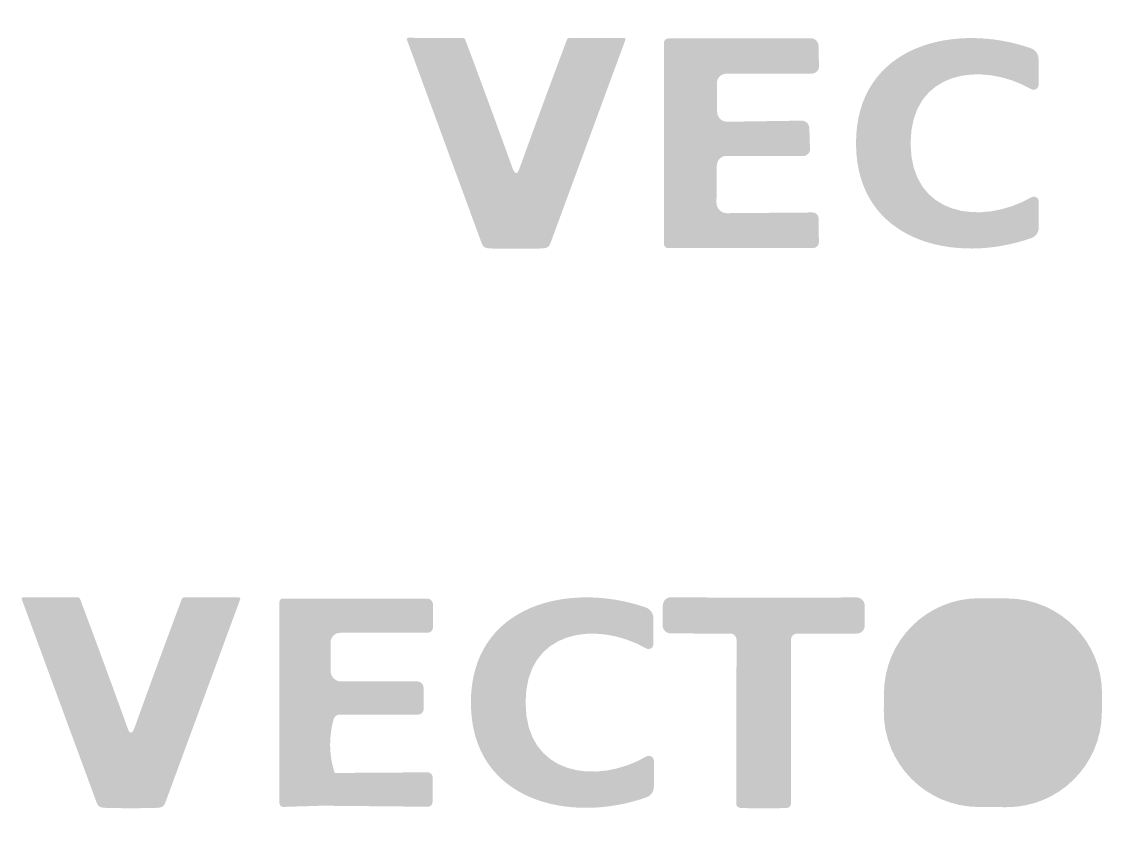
# Model space of a CAD drawing. Extents: x 0 to 650, y 0 to 488.
# Drawn here: x 1.1 to 118.9, y 144.2 to 231.8 of the extents above; entities that cross this region are included whole.
import ezdxf

# ---------------------------------------------------------------- set-up
doc = ezdxf.new("R2010")
doc.units = 0
doc.linetypes.add('Solid', pattern=[0])
doc.layers.add('Layer 1', color=7, linetype='Solid', lineweight=0)

msp = doc.modelspace()

# ---------------------------------------------------------------- hatches: boundary and pattern name
at = {"layer": 'Layer 1', "linetype": 'Solid', "lineweight": 0}
h = msp.add_hatch(color=8, dxfattribs=at)
edge = h.paths.add_edge_path(flags=0)
edge.add_spline(control_points=[(92.07, 218.48), (92.05, 229.23), (102.89, 231.76), (111.17, 228.84)], knot_values=[0, 0, 0, 0, 1, 1, 1, 1], degree=3, periodic=0)
edge.add_line((111.17, 228.84), (111.17, 228.84))
edge.add_spline(control_points=[(111.17, 228.84), (111.65, 228.67), (111.97, 228.22), (111.97, 227.71)], knot_values=[0, 0, 0, 0, 1, 1, 1, 1], degree=3, periodic=0)
edge.add_line((111.97, 227.71), (111.98, 224.87))
edge.add_line((111.98, 224.87), (111.98, 224.87))
edge.add_spline(control_points=[(111.98, 224.87), (111.98, 224.67), (111.88, 224.49), (111.71, 224.4)], knot_values=[0, 0, 0, 0, 1, 1, 1, 1], degree=3, periodic=0)
edge.add_spline(control_points=[(111.71, 224.4), (111.55, 224.3), (111.34, 224.3), (111.18, 224.39)], knot_values=[0, 0, 0, 0, 1, 1, 1, 1], degree=3, periodic=0)
edge.add_spline(control_points=[(111.18, 224.39), (105.7, 227.52), (98.01, 226.41), (98.02, 218.48)], knot_values=[0, 0, 0, 0, 1, 1, 1, 1], degree=3, periodic=0)
edge.add_spline(control_points=[(98.02, 218.48), (98.03, 210.55), (105.72, 209.46), (111.19, 212.6)], knot_values=[0, 0, 0, 0, 1, 1, 1, 1], degree=3, periodic=0)
edge.add_line((111.19, 212.6), (111.19, 212.6))
edge.add_spline(control_points=[(111.19, 212.6), (111.36, 212.7), (111.56, 212.7), (111.73, 212.6)], knot_values=[0, 0, 0, 0, 1, 1, 1, 1], degree=3, periodic=0)
edge.add_spline(control_points=[(111.73, 212.6), (111.89, 212.51), (112, 212.33), (112, 212.13)], knot_values=[0, 0, 0, 0, 1, 1, 1, 1], degree=3, periodic=0)
edge.add_line((112, 212.13), (111.99, 209.29))
edge.add_line((111.99, 209.29), (111.99, 209.29))
edge.add_spline(control_points=[(111.99, 209.29), (111.99, 208.78), (111.67, 208.33), (111.19, 208.16)], knot_values=[0, 0, 0, 0, 1, 1, 1, 1], degree=3, periodic=0)
edge.add_spline(control_points=[(111.19, 208.16), (102.92, 205.22), (92.08, 207.72), (92.07, 218.48)], knot_values=[0, 0, 0, 0, 1, 1, 1, 1], degree=3, periodic=0)
h = msp.add_hatch(color=8, dxfattribs=at)
edge = h.paths.add_edge_path(flags=0)
edge.add_spline(control_points=[(55, 206.99), (52.26, 206.99), (51.84, 207.06)], knot_values=[0, 0, 0, 1, 1, 1], degree=2, periodic=0)
edge.add_spline(control_points=[(51.84, 207.06), (51.58, 207.11), (51.37, 207.28), (51.27, 207.53)], knot_values=[0, 0, 0, 0, 1, 1, 1, 1], degree=3, periodic=0)
edge.add_line((51.27, 207.53), (43.09, 229.79))
edge.add_line((43.09, 229.79), (43.09, 229.79))
edge.add_spline(control_points=[(43.09, 229.79), (43.07, 229.83), (43.07, 229.88), (43.1, 229.92)], knot_values=[0, 0, 0, 0, 1, 1, 1, 1], degree=3, periodic=0)
edge.add_spline(control_points=[(43.1, 229.92), (43.12, 229.96), (43.17, 229.99), (43.22, 229.99)], knot_values=[0, 0, 0, 0, 1, 1, 1, 1], degree=3, periodic=0)
edge.add_line((43.22, 229.99), (49.19, 229.98))
edge.add_line((49.19, 229.98), (49.19, 229.98))
edge.add_spline(control_points=[(49.19, 229.98), (49.31, 229.98), (49.41, 229.91), (49.45, 229.8)], knot_values=[0, 0, 0, 0, 1, 1, 1, 1], degree=3, periodic=0)
edge.add_spline(control_points=[(49.45, 229.8), (52.04, 222.91), (54.6, 215.81)], knot_values=[0, 0, 0, 1, 1, 1], degree=2, periodic=0)
edge.add_spline(control_points=[(54.6, 215.81), (54.81, 215.24), (55.04, 215.24)], knot_values=[0, 0, 0, 1, 1, 1], degree=2, periodic=0)
edge.add_spline(control_points=[(55.04, 215.24), (55.19, 215.24), (55.39, 215.81)], knot_values=[0, 0, 0, 1, 1, 1], degree=2, periodic=0)
edge.add_spline(control_points=[(55.39, 215.81), (57.96, 222.91), (60.55, 229.8)], knot_values=[0, 0, 0, 1, 1, 1], degree=2, periodic=0)
edge.add_spline(control_points=[(60.55, 229.8), (60.59, 229.91), (60.69, 229.98), (60.81, 229.98)], knot_values=[0, 0, 0, 0, 1, 1, 1, 1], degree=3, periodic=0)
edge.add_line((60.81, 229.98), (66.79, 229.98))
edge.add_spline(control_points=[(66.79, 229.98), (66.83, 229.98), (66.88, 229.96), (66.9, 229.92)], knot_values=[0, 0, 0, 0, 1, 1, 1, 1], degree=3, periodic=0)
edge.add_spline(control_points=[(66.9, 229.92), (66.93, 229.88), (66.93, 229.83), (66.92, 229.78)], knot_values=[0, 0, 0, 0, 1, 1, 1, 1], degree=3, periodic=0)
edge.add_line((66.92, 229.78), (58.72, 207.53))
edge.add_line((58.72, 207.53), (58.72, 207.53))
edge.add_spline(control_points=[(58.72, 207.53), (58.63, 207.28), (58.41, 207.11), (58.15, 207.06)], knot_values=[0, 0, 0, 0, 1, 1, 1, 1], degree=3, periodic=0)
edge.add_spline(control_points=[(58.15, 207.06), (57.73, 206.99), (55, 206.99)], knot_values=[0, 0, 0, 1, 1, 1], degree=2, periodic=0)
h = msp.add_hatch(color=8, dxfattribs=at)
edge = h.paths.add_edge_path(flags=0)
edge.add_line((87.32, 210.95), (87.32, 210.95))
edge.add_spline(control_points=[(87.32, 210.95), (87.49, 210.95), (87.66, 210.88), (87.79, 210.76)], knot_values=[0, 0, 0, 0, 1, 1, 1, 1], degree=3, periodic=0)
edge.add_spline(control_points=[(87.79, 210.76), (87.91, 210.64), (87.99, 210.47), (87.99, 210.29)], knot_values=[0, 0, 0, 0, 1, 1, 1, 1], degree=3, periodic=0)
edge.add_line((87.99, 210.29), (88.02, 207.7))
edge.add_line((88.02, 207.7), (88.02, 207.7))
edge.add_spline(control_points=[(88.02, 207.7), (88.02, 207.35), (87.74, 207.07), (87.4, 207.07)], knot_values=[0, 0, 0, 0, 1, 1, 1, 1], degree=3, periodic=0)
edge.add_line((87.4, 207.07), (71.57, 207.07))
edge.add_line((71.57, 207.07), (71.57, 207.07))
edge.add_spline(control_points=[(71.57, 207.07), (71.45, 207.07), (71.34, 207.12), (71.26, 207.2)], knot_values=[0, 0, 0, 0, 1, 1, 1, 1], degree=3, periodic=0)
edge.add_spline(control_points=[(71.26, 207.2), (71.17, 207.29), (71.13, 207.4), (71.13, 207.52)], knot_values=[0, 0, 0, 0, 1, 1, 1, 1], degree=3, periodic=0)
edge.add_line((71.13, 207.52), (71.12, 229.44))
edge.add_spline(control_points=[(71.12, 229.44), (71.11, 229.56), (71.16, 229.69), (71.26, 229.78)], knot_values=[0, 0, 0, 0, 1, 1, 1, 1], degree=3, periodic=0)
edge.add_spline(control_points=[(71.26, 229.78), (71.35, 229.87), (71.47, 229.92), (71.6, 229.92)], knot_values=[0, 0, 0, 0, 1, 1, 1, 1], degree=3, periodic=0)
edge.add_line((71.6, 229.92), (87.13, 229.94))
edge.add_line((87.13, 229.94), (87.13, 229.94))
edge.add_spline(control_points=[(87.13, 229.94), (87.6, 229.94), (87.97, 229.57), (87.98, 229.11)], knot_values=[0, 0, 0, 0, 1, 1, 1, 1], degree=3, periodic=0)
edge.add_line((87.98, 229.11), (88.03, 226.89))
edge.add_line((88.03, 226.89), (88.03, 226.89))
edge.add_spline(control_points=[(88.03, 226.89), (88.03, 226.68), (87.95, 226.48), (87.8, 226.33)], knot_values=[0, 0, 0, 0, 1, 1, 1, 1], degree=3, periodic=0)
edge.add_spline(control_points=[(87.8, 226.33), (87.65, 226.17), (87.45, 226.09), (87.24, 226.09)], knot_values=[0, 0, 0, 0, 1, 1, 1, 1], degree=3, periodic=0)
edge.add_line((87.24, 226.09), (77.93, 226.08))
edge.add_line((77.93, 226.08), (77.93, 226.08))
edge.add_spline(control_points=[(77.93, 226.08), (77.65, 226.08), (77.38, 225.97), (77.19, 225.77)], knot_values=[0, 0, 0, 0, 1, 1, 1, 1], degree=3, periodic=0)
edge.add_spline(control_points=[(77.19, 225.77), (76.99, 225.57), (76.88, 225.29), (76.89, 225.01)], knot_values=[0, 0, 0, 0, 1, 1, 1, 1], degree=3, periodic=0)
edge.add_line((76.89, 225.01), (76.92, 221.94))
edge.add_spline(control_points=[(76.92, 221.94), (76.92, 221.64), (77.04, 221.36), (77.25, 221.15)], knot_values=[0, 0, 0, 0, 1, 1, 1, 1], degree=3, periodic=0)
edge.add_spline(control_points=[(77.25, 221.15), (77.47, 220.95), (77.75, 220.83), (78.05, 220.84)], knot_values=[0, 0, 0, 0, 1, 1, 1, 1], degree=3, periodic=0)
edge.add_line((78.05, 220.84), (86.12, 220.96))
edge.add_spline(control_points=[(86.12, 220.96), (86.58, 220.97), (86.97, 220.61), (86.98, 220.15)], knot_values=[0, 0, 0, 0, 1, 1, 1, 1], degree=3, periodic=0)
edge.add_line((86.98, 220.15), (87.05, 217.89))
edge.add_spline(control_points=[(87.05, 217.89), (87.06, 217.68), (86.98, 217.48), (86.83, 217.33)], knot_values=[0, 0, 0, 0, 1, 1, 1, 1], degree=3, periodic=0)
edge.add_spline(control_points=[(86.83, 217.33), (86.68, 217.18), (86.48, 217.09), (86.27, 217.09)], knot_values=[0, 0, 0, 0, 1, 1, 1, 1], degree=3, periodic=0)
edge.add_line((86.27, 217.09), (77.95, 217.12))
edge.add_line((77.95, 217.12), (77.95, 217.12))
edge.add_spline(control_points=[(77.95, 217.12), (77.37, 217.12), (76.89, 216.64), (76.89, 216.05)], knot_values=[0, 0, 0, 0, 1, 1, 1, 1], degree=3, periodic=0)
edge.add_line((76.89, 216.05), (76.85, 212.02))
edge.add_spline(control_points=[(76.85, 212.02), (76.85, 211.71), (76.97, 211.42), (77.19, 211.2)], knot_values=[0, 0, 0, 0, 1, 1, 1, 1], degree=3, periodic=0)
edge.add_spline(control_points=[(77.19, 211.2), (77.41, 210.98), (77.71, 210.86), (78.01, 210.87)], knot_values=[0, 0, 0, 0, 1, 1, 1, 1], degree=3, periodic=0)
edge.add_line((78.01, 210.87), (87.32, 210.95))
h = msp.add_hatch(color=8, dxfattribs=at)
edge = h.paths.add_edge_path(flags=0)
edge.add_spline(control_points=[(50.07, 157.47), (50.04, 168.23), (60.87, 170.77), (69.16, 167.88)], knot_values=[0, 0, 0, 0, 1, 1, 1, 1], degree=3, periodic=0)
edge.add_line((69.16, 167.88), (69.16, 167.88))
edge.add_spline(control_points=[(69.16, 167.88), (69.64, 167.7), (69.96, 167.25), (69.96, 166.74)], knot_values=[0, 0, 0, 0, 1, 1, 1, 1], degree=3, periodic=0)
edge.add_line((69.96, 166.74), (69.97, 163.9))
edge.add_line((69.97, 163.9), (69.97, 163.9))
edge.add_spline(control_points=[(69.97, 163.9), (69.98, 163.71), (69.87, 163.53), (69.71, 163.43)], knot_values=[0, 0, 0, 0, 1, 1, 1, 1], degree=3, periodic=0)
edge.add_spline(control_points=[(69.71, 163.43), (69.54, 163.33), (69.34, 163.33), (69.17, 163.43)], knot_values=[0, 0, 0, 0, 1, 1, 1, 1], degree=3, periodic=0)
edge.add_spline(control_points=[(69.17, 163.43), (63.69, 166.54), (56, 165.42), (56.03, 157.49)], knot_values=[0, 0, 0, 0, 1, 1, 1, 1], degree=3, periodic=0)
edge.add_spline(control_points=[(56.03, 157.49), (56.05, 149.56), (63.75, 148.48), (69.21, 151.64)], knot_values=[0, 0, 0, 0, 1, 1, 1, 1], degree=3, periodic=0)
edge.add_line((69.21, 151.64), (69.21, 151.64))
edge.add_spline(control_points=[(69.21, 151.64), (69.38, 151.73), (69.58, 151.73), (69.75, 151.64)], knot_values=[0, 0, 0, 0, 1, 1, 1, 1], degree=3, periodic=0)
edge.add_spline(control_points=[(69.75, 151.64), (69.91, 151.54), (70.02, 151.36), (70.02, 151.17)], knot_values=[0, 0, 0, 0, 1, 1, 1, 1], degree=3, periodic=0)
edge.add_line((70.02, 151.17), (70.02, 148.33))
edge.add_line((70.02, 148.33), (70.02, 148.33))
edge.add_spline(control_points=[(70.02, 148.33), (70.02, 147.82), (69.7, 147.36), (69.22, 147.19)], knot_values=[0, 0, 0, 0, 1, 1, 1, 1], degree=3, periodic=0)
edge.add_spline(control_points=[(69.22, 147.19), (60.95, 144.24), (50.1, 146.72), (50.07, 157.47)], knot_values=[0, 0, 0, 0, 1, 1, 1, 1], degree=3, periodic=0)
h = msp.add_hatch(color=8, dxfattribs=at)
edge = h.paths.add_edge_path(flags=0)
edge.add_spline(control_points=[(13, 146), (10.27, 146), (9.85, 146.07)], knot_values=[0, 0, 0, 1, 1, 1], degree=2, periodic=0)
edge.add_line((9.85, 146.07), (9.85, 146.07))
edge.add_spline(control_points=[(9.85, 146.07), (9.59, 146.11), (9.37, 146.29), (9.28, 146.54)], knot_values=[0, 0, 0, 0, 1, 1, 1, 1], degree=3, periodic=0)
edge.add_line((9.28, 146.54), (1.09, 168.78))
edge.add_line((1.09, 168.78), (1.09, 168.78))
edge.add_spline(control_points=[(1.09, 168.78), (1.07, 168.82), (1.08, 168.87), (1.1, 168.91)], knot_values=[0, 0, 0, 0, 1, 1, 1, 1], degree=3, periodic=0)
edge.add_spline(control_points=[(1.1, 168.91), (1.13, 168.95), (1.17, 168.98), (1.22, 168.98)], knot_values=[0, 0, 0, 0, 1, 1, 1, 1], degree=3, periodic=0)
edge.add_line((1.22, 168.98), (7.19, 168.98))
edge.add_spline(control_points=[(7.19, 168.98), (7.31, 168.98), (7.41, 168.9), (7.45, 168.8)], knot_values=[0, 0, 0, 0, 1, 1, 1, 1], degree=3, periodic=0)
edge.add_spline(control_points=[(7.45, 168.8), (10.04, 161.91), (12.6, 154.81)], knot_values=[0, 0, 0, 1, 1, 1], degree=2, periodic=0)
edge.add_spline(control_points=[(12.6, 154.81), (12.81, 154.24), (12.96, 154.24)], knot_values=[0, 0, 0, 1, 1, 1], degree=2, periodic=0)
edge.add_spline(control_points=[(12.96, 154.24), (13.19, 154.24), (13.4, 154.81)], knot_values=[0, 0, 0, 1, 1, 1], degree=2, periodic=0)
edge.add_spline(control_points=[(13.4, 154.81), (15.96, 161.91), (18.54, 168.8)], knot_values=[0, 0, 0, 1, 1, 1], degree=2, periodic=0)
edge.add_spline(control_points=[(18.54, 168.8), (18.59, 168.91), (18.69, 168.98), (18.8, 168.98)], knot_values=[0, 0, 0, 0, 1, 1, 1, 1], degree=3, periodic=0)
edge.add_line((18.8, 168.98), (24.78, 168.98))
edge.add_line((24.78, 168.98), (24.78, 168.98))
edge.add_spline(control_points=[(24.78, 168.98), (24.82, 168.98), (24.87, 168.95), (24.89, 168.91)], knot_values=[0, 0, 0, 0, 1, 1, 1, 1], degree=3, periodic=0)
edge.add_spline(control_points=[(24.89, 168.91), (24.92, 168.87), (24.92, 168.82), (24.91, 168.78)], knot_values=[0, 0, 0, 0, 1, 1, 1, 1], degree=3, periodic=0)
edge.add_line((24.91, 168.78), (16.72, 146.54))
edge.add_line((16.72, 146.54), (16.72, 146.54))
edge.add_spline(control_points=[(16.72, 146.54), (16.63, 146.29), (16.41, 146.11), (16.15, 146.07)], knot_values=[0, 0, 0, 0, 1, 1, 1, 1], degree=3, periodic=0)
edge.add_spline(control_points=[(16.15, 146.07), (15.73, 146), (13, 146)], knot_values=[0, 0, 0, 1, 1, 1], degree=2, periodic=0)
h = msp.add_hatch(color=250, dxfattribs=at)
edge = h.paths.add_edge_path(flags=0)
edge.add_spline(control_points=[(35.22, 149.84), (33.29, 151.65), (32.12, 154)], knot_values=[0, 0, 0, 1, 1, 1], degree=2, periodic=0)
edge.add_line((32.12, 154), (32.12, 154))
edge.add_spline(control_points=[(32.12, 154), (32.02, 154.2), (32.05, 154.43), (32.18, 154.61)], knot_values=[0, 0, 0, 0, 1, 1, 1, 1], degree=3, periodic=0)
edge.add_line((32.18, 154.61), (34.69, 157.85))
edge.add_spline(control_points=[(34.69, 157.85), (34.81, 158.01), (34.82, 158.23), (34.72, 158.41)], knot_values=[0, 0, 0, 0, 1, 1, 1, 1], degree=3, periodic=0)
edge.add_line((34.72, 158.41), (32.29, 162.63))
edge.add_line((32.29, 162.63), (32.29, 162.63))
edge.add_spline(control_points=[(32.29, 162.63), (32.15, 162.88), (32.16, 163.19), (32.34, 163.41)], knot_values=[0, 0, 0, 0, 1, 1, 1, 1], degree=3, periodic=0)
edge.add_line((32.34, 163.41), (35.07, 166.95))
edge.add_line((35.07, 166.95), (35.07, 166.95))
edge.add_spline(control_points=[(35.07, 166.95), (35.18, 167.09), (35.2, 167.28), (35.12, 167.44)], knot_values=[0, 0, 0, 0, 1, 1, 1, 1], degree=3, periodic=0)
edge.add_spline(control_points=[(35.12, 167.44), (35.05, 167.6), (34.89, 167.7), (34.71, 167.7)], knot_values=[0, 0, 0, 0, 1, 1, 1, 1], degree=3, periodic=0)
edge.add_line((34.71, 167.7), (31.42, 167.7))
edge.add_line((31.42, 167.7), (31.42, 167.7))
edge.add_spline(control_points=[(31.42, 167.7), (31.03, 167.7), (30.71, 167.4), (30.69, 167.01)], knot_values=[0, 0, 0, 0, 1, 1, 1, 1], degree=3, periodic=0)
edge.add_spline(control_points=[(30.69, 167.01), (30.26, 158.62), (30.79, 151.96)], knot_values=[0, 0, 0, 1, 1, 1], degree=2, periodic=0)
edge.add_spline(control_points=[(30.79, 151.96), (31.04, 148.66), (33.84, 146.27)], knot_values=[0, 0, 0, 1, 1, 1], degree=2, periodic=0)
edge.add_line((33.84, 146.27), (29.63, 146.14))
edge.add_spline(control_points=[(29.63, 146.14), (29.52, 146.13), (29.4, 146.18), (29.32, 146.26)], knot_values=[0, 0, 0, 0, 1, 1, 1, 1], degree=3, periodic=0)
edge.add_spline(control_points=[(29.32, 146.26), (29.24, 146.34), (29.19, 146.45), (29.19, 146.56)], knot_values=[0, 0, 0, 0, 1, 1, 1, 1], degree=3, periodic=0)
edge.add_line((29.19, 146.56), (29.19, 168.49))
edge.add_line((29.19, 168.49), (29.19, 168.49))
edge.add_spline(control_points=[(29.19, 168.49), (29.19, 168.69), (29.36, 168.86), (29.56, 168.86)], knot_values=[0, 0, 0, 0, 1, 1, 1, 1], degree=3, periodic=0)
edge.add_line((29.56, 168.86), (45.27, 168.86))
edge.add_line((45.27, 168.86), (45.27, 168.86))
edge.add_spline(control_points=[(45.27, 168.86), (45.45, 168.86), (45.62, 168.79), (45.74, 168.66)], knot_values=[0, 0, 0, 0, 1, 1, 1, 1], degree=3, periodic=0)
edge.add_spline(control_points=[(45.74, 168.66), (45.87, 168.54), (45.94, 168.37), (45.94, 168.19)], knot_values=[0, 0, 0, 0, 1, 1, 1, 1], degree=3, periodic=0)
edge.add_line((45.94, 168.19), (45.94, 165.74))
edge.add_line((45.94, 165.74), (45.94, 165.74))
edge.add_spline(control_points=[(45.94, 165.74), (45.94, 165.58), (45.87, 165.42), (45.76, 165.3)], knot_values=[0, 0, 0, 0, 1, 1, 1, 1], degree=3, periodic=0)
edge.add_spline(control_points=[(45.76, 165.3), (45.64, 165.19), (45.48, 165.12), (45.32, 165.12)], knot_values=[0, 0, 0, 0, 1, 1, 1, 1], degree=3, periodic=0)
edge.add_line((45.32, 165.12), (35.82, 165.12))
edge.add_line((35.82, 165.12), (35.82, 165.12))
edge.add_spline(control_points=[(35.82, 165.12), (35.54, 165.12), (35.27, 165.01), (35.08, 164.81)], knot_values=[0, 0, 0, 0, 1, 1, 1, 1], degree=3, periodic=0)
edge.add_spline(control_points=[(35.08, 164.81), (34.88, 164.62), (34.77, 164.35), (34.77, 164.07)], knot_values=[0, 0, 0, 0, 1, 1, 1, 1], degree=3, periodic=0)
edge.add_line((34.77, 164.07), (34.77, 160.96))
edge.add_spline(control_points=[(34.77, 160.96), (34.77, 160.33), (35.28, 159.82), (35.91, 159.82)], knot_values=[0, 0, 0, 0, 1, 1, 1, 1], degree=3, periodic=0)
edge.add_line((35.91, 159.82), (44.22, 159.82))
edge.add_spline(control_points=[(44.22, 159.82), (44.6, 159.82), (44.91, 159.51), (44.91, 159.13)], knot_values=[0, 0, 0, 0, 1, 1, 1, 1], degree=3, periodic=0)
edge.add_line((44.91, 159.13), (44.91, 156.8))
edge.add_line((44.91, 156.8), (44.91, 156.8))
edge.add_spline(control_points=[(44.91, 156.8), (44.91, 156.64), (44.85, 156.49), (44.74, 156.38)], knot_values=[0, 0, 0, 0, 1, 1, 1, 1], degree=3, periodic=0)
edge.add_spline(control_points=[(44.74, 156.38), (44.63, 156.27), (44.48, 156.21), (44.32, 156.21)], knot_values=[0, 0, 0, 0, 1, 1, 1, 1], degree=3, periodic=0)
edge.add_line((44.32, 156.21), (35.77, 156.21))
edge.add_line((35.77, 156.21), (35.77, 156.21))
edge.add_spline(control_points=[(35.77, 156.21), (35.45, 156.21), (35.17, 155.99), (35.09, 155.68)], knot_values=[0, 0, 0, 0, 1, 1, 1, 1], degree=3, periodic=0)
edge.add_spline(control_points=[(35.09, 155.68), (34.29, 152.63), (35.22, 149.84)], knot_values=[0, 0, 0, 1, 1, 1], degree=2, periodic=0)
h = msp.add_hatch(color=8, dxfattribs=at)
edge = h.paths.add_edge_path(flags=0)
edge.add_spline(control_points=[(81.99, 145.99), (79.78, 145.99), (79.4, 146.04)], knot_values=[0, 0, 0, 1, 1, 1], degree=2, periodic=0)
edge.add_line((79.4, 146.04), (79.4, 146.04))
edge.add_spline(control_points=[(79.4, 146.04), (79.18, 146.07), (79.01, 146.26), (79.01, 146.49)], knot_values=[0, 0, 0, 0, 1, 1, 1, 1], degree=3, periodic=0)
edge.add_line((79.01, 146.49), (79.04, 164.36))
edge.add_line((79.04, 164.36), (79.04, 164.36))
edge.add_spline(control_points=[(79.04, 164.36), (79.04, 164.54), (78.97, 164.72), (78.84, 164.84)], knot_values=[0, 0, 0, 0, 1, 1, 1, 1], degree=3, periodic=0)
edge.add_spline(control_points=[(78.84, 164.84), (78.71, 164.97), (78.54, 165.04), (78.36, 165.04)], knot_values=[0, 0, 0, 0, 1, 1, 1, 1], degree=3, periodic=0)
edge.add_line((78.36, 165.04), (71.85, 165.05))
edge.add_line((71.85, 165.05), (71.85, 165.05))
edge.add_spline(control_points=[(71.85, 165.05), (71.37, 165.06), (70.99, 165.44), (70.99, 165.91)], knot_values=[0, 0, 0, 0, 1, 1, 1, 1], degree=3, periodic=0)
edge.add_line((70.99, 165.91), (71, 168.1))
edge.add_spline(control_points=[(71, 168.1), (71, 168.34), (71.09, 168.57), (71.26, 168.74)], knot_values=[0, 0, 0, 0, 1, 1, 1, 1], degree=3, periodic=0)
edge.add_spline(control_points=[(71.26, 168.74), (71.43, 168.91), (71.66, 169), (71.9, 169)], knot_values=[0, 0, 0, 0, 1, 1, 1, 1], degree=3, periodic=0)
edge.add_spline(control_points=[(71.9, 169), (76.7, 168.95), (82.01, 168.97)], knot_values=[0, 0, 0, 1, 1, 1], degree=2, periodic=0)
edge.add_spline(control_points=[(82.01, 168.97), (87.31, 168.95), (92.11, 168.98)], knot_values=[0, 0, 0, 1, 1, 1], degree=2, periodic=0)
edge.add_line((92.11, 168.98), (92.11, 168.98))
edge.add_spline(control_points=[(92.11, 168.98), (92.35, 168.98), (92.58, 168.89), (92.75, 168.72)], knot_values=[0, 0, 0, 0, 1, 1, 1, 1], degree=3, periodic=0)
edge.add_spline(control_points=[(92.75, 168.72), (92.92, 168.55), (93.01, 168.32), (93.01, 168.08)], knot_values=[0, 0, 0, 0, 1, 1, 1, 1], degree=3, periodic=0)
edge.add_line((93.01, 168.08), (93.01, 165.89))
edge.add_spline(control_points=[(93.01, 165.89), (93.01, 165.42), (92.63, 165.04), (92.16, 165.04)], knot_values=[0, 0, 0, 0, 1, 1, 1, 1], degree=3, periodic=0)
edge.add_line((92.16, 165.04), (85.65, 165.04))
edge.add_line((85.65, 165.04), (85.65, 165.04))
edge.add_spline(control_points=[(85.65, 165.04), (85.27, 165.04), (84.97, 164.73), (84.97, 164.36)], knot_values=[0, 0, 0, 0, 1, 1, 1, 1], degree=3, periodic=0)
edge.add_line((84.97, 164.36), (84.97, 146.48))
edge.add_spline(control_points=[(84.97, 146.48), (84.97, 146.26), (84.8, 146.07), (84.58, 146.04)], knot_values=[0, 0, 0, 0, 1, 1, 1, 1], degree=3, periodic=0)
edge.add_spline(control_points=[(84.58, 146.04), (84.2, 145.99), (81.99, 145.99)], knot_values=[0, 0, 0, 1, 1, 1], degree=2, periodic=0)
h = msp.add_hatch(color=8, dxfattribs=at)
edge = h.paths.add_edge_path(flags=0)
edge.add_spline(control_points=[(118.88, 156.42), (118.84, 150.68), (114.16, 146.07), (108.43, 146.11)], knot_values=[0, 0, 0, 0, 1, 1, 1, 1], degree=3, periodic=0)
edge.add_line((108.43, 146.11), (105.41, 146.13))
edge.add_line((105.41, 146.13), (105.41, 146.13))
edge.add_spline(control_points=[(105.41, 146.13), (99.68, 146.17), (95.06, 150.85), (95.1, 156.58)], knot_values=[0, 0, 0, 0, 1, 1, 1, 1], degree=3, periodic=0)
edge.add_line((95.1, 156.58), (95.12, 158.58))
edge.add_spline(control_points=[(95.12, 158.58), (95.16, 164.32), (99.84, 168.93), (105.57, 168.89)], knot_values=[0, 0, 0, 0, 1, 1, 1, 1], degree=3, periodic=0)
edge.add_line((105.57, 168.89), (108.59, 168.87))
edge.add_spline(control_points=[(108.59, 168.87), (114.32, 168.83), (118.94, 164.15), (118.9, 158.42)], knot_values=[0, 0, 0, 0, 1, 1, 1, 1], degree=3, periodic=0)
edge.add_line((118.9, 158.42), (118.88, 156.42))
edge = h.paths.add_edge_path(flags=0)
edge.add_line((106.96, 165.15), (106.96, 165.15))
edge.add_spline(control_points=[(106.96, 165.15), (103.58, 165.14), (100.85, 161.7), (100.86, 157.48)], knot_values=[0, 0, 0, 0, 1, 1, 1, 1], degree=3, periodic=0)
edge.add_spline(control_points=[(100.86, 157.48), (100.87, 153.25), (103.63, 149.84), (107.02, 149.85)], knot_values=[0, 0, 0, 0, 1, 1, 1, 1], degree=3, periodic=0)
edge.add_spline(control_points=[(107.02, 149.85), (110.4, 149.86), (113.13, 153.3), (113.12, 157.52)], knot_values=[0, 0, 0, 0, 1, 1, 1, 1], degree=3, periodic=0)
edge.add_spline(control_points=[(113.12, 157.52), (113.11, 161.75), (110.35, 165.16), (106.96, 165.15)], knot_values=[0, 0, 0, 0, 1, 1, 1, 1], degree=3, periodic=0)
edge.add_line((106.96, 165.15), (106.96, 165.15))
h = msp.add_hatch(color=250, dxfattribs=at)
edge = h.paths.add_edge_path(flags=0)
edge.add_line((35.22, 149.84), (45.33, 149.91))
edge.add_line((45.33, 149.91), (45.33, 149.91))
edge.add_spline(control_points=[(45.33, 149.91), (45.48, 149.91), (45.62, 149.86), (45.73, 149.75)], knot_values=[0, 0, 0, 0, 1, 1, 1, 1], degree=3, periodic=0)
edge.add_spline(control_points=[(45.73, 149.75), (45.83, 149.65), (45.89, 149.51), (45.89, 149.36)], knot_values=[0, 0, 0, 0, 1, 1, 1, 1], degree=3, periodic=0)
edge.add_line((45.89, 149.36), (45.89, 146.69))
edge.add_spline(control_points=[(45.89, 146.69), (45.89, 146.55), (45.83, 146.41), (45.73, 146.31)], knot_values=[0, 0, 0, 0, 1, 1, 1, 1], degree=3, periodic=0)
edge.add_spline(control_points=[(45.73, 146.31), (45.63, 146.21), (45.49, 146.16), (45.35, 146.16)], knot_values=[0, 0, 0, 0, 1, 1, 1, 1], degree=3, periodic=0)
edge.add_line((45.35, 146.16), (33.84, 146.27))
edge.add_spline(control_points=[(33.84, 146.27), (31.04, 148.66), (30.79, 151.96)], knot_values=[0, 0, 0, 1, 1, 1], degree=2, periodic=0)
edge.add_spline(control_points=[(30.79, 151.96), (30.26, 158.62), (30.69, 167.01)], knot_values=[0, 0, 0, 1, 1, 1], degree=2, periodic=0)
edge.add_line((30.69, 167.01), (30.69, 167.01))
edge.add_spline(control_points=[(30.69, 167.01), (30.71, 167.4), (31.03, 167.7), (31.42, 167.7)], knot_values=[0, 0, 0, 0, 1, 1, 1, 1], degree=3, periodic=0)
edge.add_line((31.42, 167.7), (34.71, 167.7))
edge.add_line((34.71, 167.7), (34.71, 167.7))
edge.add_spline(control_points=[(34.71, 167.7), (34.89, 167.7), (35.05, 167.6), (35.12, 167.44)], knot_values=[0, 0, 0, 0, 1, 1, 1, 1], degree=3, periodic=0)
edge.add_spline(control_points=[(35.12, 167.44), (35.2, 167.28), (35.18, 167.09), (35.07, 166.95)], knot_values=[0, 0, 0, 0, 1, 1, 1, 1], degree=3, periodic=0)
edge.add_line((35.07, 166.95), (32.34, 163.41))
edge.add_spline(control_points=[(32.34, 163.41), (32.16, 163.19), (32.15, 162.88), (32.29, 162.63)], knot_values=[0, 0, 0, 0, 1, 1, 1, 1], degree=3, periodic=0)
edge.add_line((32.29, 162.63), (34.72, 158.41))
edge.add_line((34.72, 158.41), (34.72, 158.41))
edge.add_spline(control_points=[(34.72, 158.41), (34.82, 158.23), (34.81, 158.01), (34.69, 157.85)], knot_values=[0, 0, 0, 0, 1, 1, 1, 1], degree=3, periodic=0)
edge.add_line((34.69, 157.85), (32.18, 154.61))
edge.add_line((32.18, 154.61), (32.18, 154.61))
edge.add_spline(control_points=[(32.18, 154.61), (32.05, 154.43), (32.02, 154.2), (32.12, 154)], knot_values=[0, 0, 0, 0, 1, 1, 1, 1], degree=3, periodic=0)
edge.add_spline(control_points=[(32.12, 154), (33.29, 151.65), (35.22, 149.84)], knot_values=[0, 0, 0, 1, 1, 1], degree=2, periodic=0)
h = msp.add_hatch(color=7, dxfattribs=at)
edge = h.paths.add_edge_path(flags=0)
edge.add_line((106.96, 165.15), (106.96, 165.15))
edge.add_spline(control_points=[(106.96, 165.15), (110.35, 165.16), (113.11, 161.75), (113.12, 157.52)], knot_values=[0, 0, 0, 0, 1, 1, 1, 1], degree=3, periodic=0)
edge.add_spline(control_points=[(113.12, 157.52), (113.13, 153.3), (110.4, 149.86), (107.02, 149.85)], knot_values=[0, 0, 0, 0, 1, 1, 1, 1], degree=3, periodic=0)
edge.add_spline(control_points=[(107.02, 149.85), (103.63, 149.84), (100.87, 153.25), (100.86, 157.48)], knot_values=[0, 0, 0, 0, 1, 1, 1, 1], degree=3, periodic=0)
edge.add_spline(control_points=[(100.86, 157.48), (100.85, 161.7), (103.58, 165.14), (106.96, 165.15)], knot_values=[0, 0, 0, 0, 1, 1, 1, 1], degree=3, periodic=0)
edge.add_line((106.96, 165.15), (106.96, 165.15))

doc.saveas('drawing.dxf')
